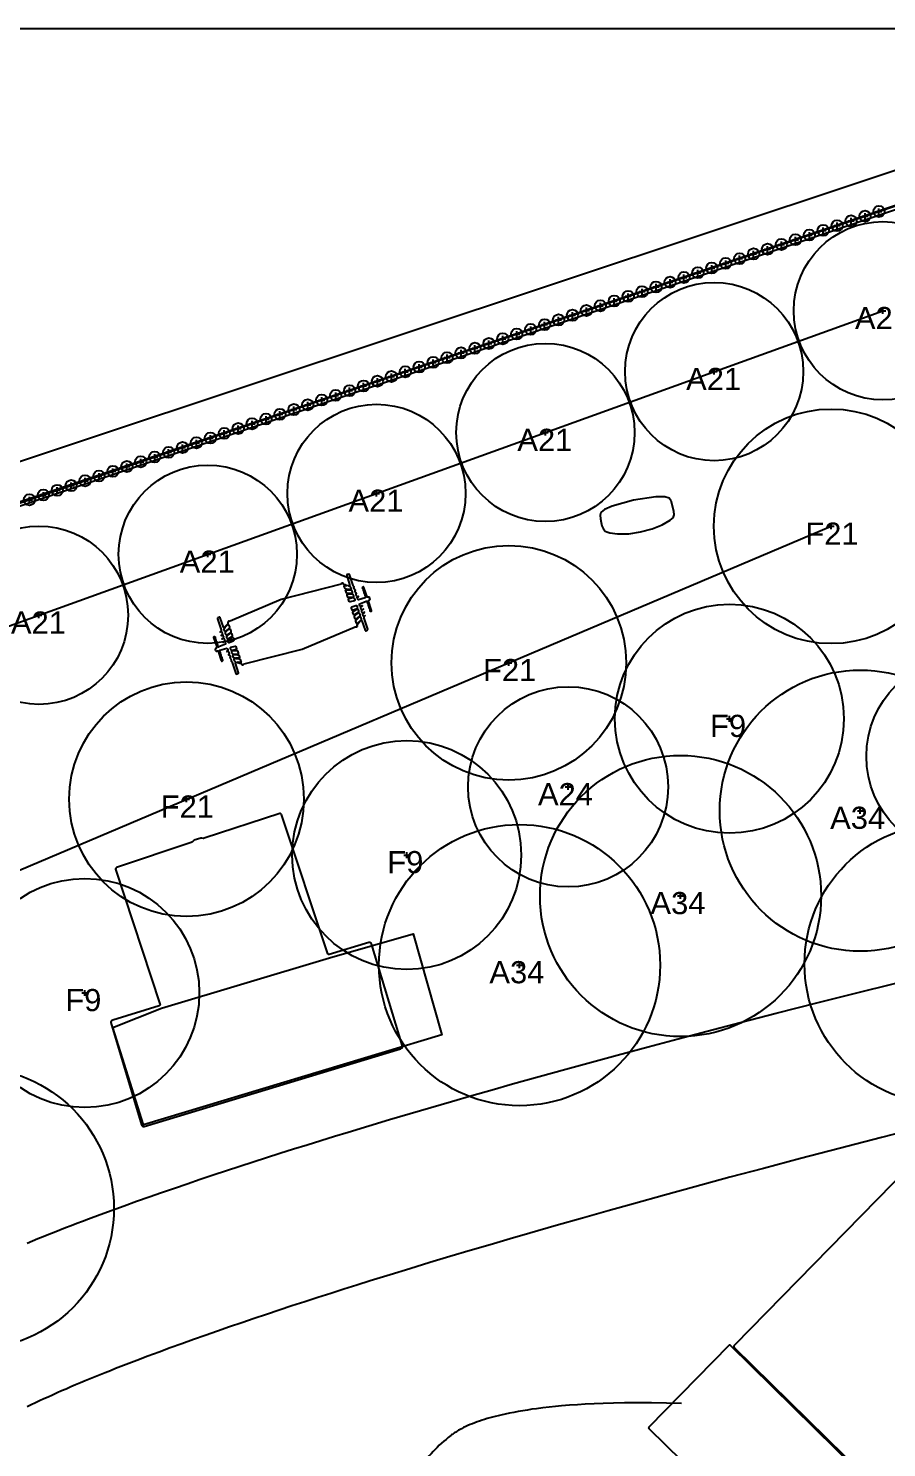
# Model space of a CAD drawing. Header units: millimetres. Extents: x 0 to 135, y -17 to 120.
# Drawn here: x 51.77 to 66.49, y 95.67 to 120 of the extents above; entities that cross this region are included whole.
import ezdxf

# ---------------------------------------------------------------- set-up
doc = ezdxf.new("R2010")
doc.units = ezdxf.units.MM
for name, color, linetype in [('Accessory', 7, 'Continuous'), ('Box', 7, 'Continuous'), ('Deck', 7, 'Continuous'), ('Label', 7, 'Continuous'), ('Lot Boundary', 7, 'Continuous'), ('Path', 7, 'Continuous'), ('Plan View', 7, 'Continuous'), ('Plant', 7, 'Continuous'), ('Plant Row', 7, 'Continuous'), ('Region', 7, 'Continuous'), ('Sprinkler Line', 7, 'Continuous'), ('Stone Path', 7, 'Continuous')]:
    doc.layers.add(name, color=color, linetype=linetype)
picture_1 = doc.add_image_def('image1.jpg', size_in_pixel=(8192, 8192))

# ---------------------------------------------------------------- blocks, each defined once
blk = doc.blocks.new('1')
at = {"flags": 1}
for tag in ['Export Name', 'Export Layer']:
    blk.add_attdef(tag, (0, 0), '', height=0.0254, dxfattribs=at)
at = {"layer": 'Plan View'}
image = blk.add_image(picture_1, insert=(0, 0), size_in_units=(120, 120), dxfattribs=dict(at, fade=50))
image.dxf.flags = 7
blk = doc.blocks.new('25')
at = {"layer": 'Path'}
for points in [[(51.752, 99.178), (51.843, 99.216), (51.935, 99.253), (52.029, 99.291), (52.123, 99.328), (52.217, 99.366), (52.313, 99.403), (52.41, 99.441), (52.507, 99.479), (52.606, 99.516), (52.705, 99.554), (52.805, 99.592), (53.007, 99.667), (53.212, 99.743), (53.42, 99.818), (53.631, 99.894), (53.845, 99.969), (54.06, 100.045), (54.278, 100.12), (54.499, 100.195), (54.721, 100.27), (54.945, 100.345), (55.171, 100.42), (55.399, 100.494), (55.628, 100.569), (55.858, 100.643), (56.089, 100.716), (56.322, 100.79), (56.556, 100.863), (56.79, 100.936), (57.025, 101.008), (57.261, 101.08), (57.614, 101.187), (57.969, 101.293), (58.323, 101.399), (58.677, 101.502), (59.03, 101.605), (59.381, 101.706), (59.73, 101.806), (60.077, 101.904), (60.536, 102.033), (60.988, 102.158), (61.432, 102.28), (61.869, 102.399), (62.401, 102.542), (62.916, 102.68), (63.412, 102.81), (63.98, 102.958), (64.598, 103.118), (65.315, 103.3), (66.115, 103.5), (67.166, 103.757)], [(67.157, 101.18), (66.404, 100.988), (65.675, 100.8), (65.012, 100.626), (64.38, 100.458), (63.805, 100.304), (63.204, 100.141), (62.684, 99.999), (62.151, 99.851), (61.715, 99.73), (61.274, 99.605), (60.826, 99.478), (60.375, 99.348), (60.034, 99.249), (59.691, 99.148), (59.348, 99.047), (59.004, 98.945), (58.661, 98.841), (58.318, 98.737), (57.976, 98.632), (57.635, 98.527), (57.409, 98.456), (57.184, 98.385), (56.959, 98.313), (56.737, 98.242), (56.515, 98.17), (56.295, 98.099), (56.077, 98.027), (55.86, 97.955), (55.646, 97.883), (55.433, 97.811), (55.223, 97.739), (55.015, 97.667), (54.809, 97.595), (54.606, 97.523), (54.406, 97.451), (54.209, 97.379), (54.015, 97.308), (53.823, 97.237), (53.636, 97.165), (53.451, 97.094), (53.36, 97.059), (53.27, 97.024), (53.181, 96.989), (53.093, 96.953), (53.006, 96.918), (52.92, 96.883), (52.835, 96.848), (52.75, 96.814), (52.667, 96.779), (52.585, 96.744), (52.504, 96.71), (52.424, 96.675), (52.345, 96.641), (52.267, 96.607), (52.191, 96.572), (52.115, 96.538), (52.041, 96.504), (51.968, 96.471), (51.896, 96.437), (51.825, 96.403), (51.756, 96.37)]]:
    blk.add_lwpolyline(points, dxfattribs=at)
at = {"flags": 1}
for tag in ['Export Name', 'Export Layer']:
    blk.add_attdef(tag, (0, 0), '', height=0.0254, dxfattribs=at)
blk = doc.blocks.new('27')
at = {"layer": 'Region'}
blk.add_lwpolyline([(64.821, 16.135), (47.387, 45.257), (31.439, 73.695), (29.947, 76.615), (21.269, 96.585), (28.361, 102.197), (42.114, 109.413), (68.819, 118.294), (77.639, 101.149), (82.079, 93.44), (90.775, 78.391), (103.175, 55.304), (100.566, 53.62), (108.309, 38.555)], close=True, dxfattribs=at)
at = {"flags": 1}
for tag in ['Export Name', 'Export Layer']:
    blk.add_attdef(tag, (0, 0), '', height=0.0254, dxfattribs=at)
blk = doc.blocks.new('28')
at = {"layer": 'Region'}
blk.add_lwpolyline([(43.131, 53.427), (31.098, 74.909), (21.972, 95.987), (28.756, 101.559), (42.566, 108.747), (69.055, 117.711), (103.378, 54.961), (100.793, 53.427), (108.465, 38.325), (65.34, 16.116)], close=True, dxfattribs=at)
at = {"flags": 1}
for tag in ['Export Name', 'Export Layer']:
    blk.add_attdef(tag, (0, 0), '', height=0.0254, dxfattribs=at)
blk = doc.blocks.new('64')
at = {"layer": 'Deck'}
blk.add_lwpolyline([(56.941, 104.066), (58.371, 104.477), (58.864, 102.745), (53.75, 101.202), (53.221, 102.871), (54.06, 103.202)], close=True, dxfattribs=at)
at = {"flags": 1}
for tag in ['Export Name', 'Export Layer']:
    blk.add_attdef(tag, (0, 0), '', height=0.0254, dxfattribs=at)
blk = doc.blocks.new('80')
at = {"layer": 'Plant'}
for points in [[(67.442, 103.963), (67.544, 103.963)], [(67.493, 103.912), (67.493, 104.014)]]:
    blk.add_lwpolyline(points, dxfattribs=at)
blk.add_circle((67.493, 103.963), 2.41, dxfattribs=at)
at = {"flags": 1}
for tag in ['Export Name', 'Export Layer']:
    blk.add_attdef(tag, (0, 0), '', height=0.0254, dxfattribs=at)
blk = doc.blocks.new('81')
at = {"layer": 'Plant'}
for points in [[(65.989, 106.589), (66.091, 106.589)], [(66.04, 106.538), (66.04, 106.64)]]:
    blk.add_lwpolyline(points, dxfattribs=at)
blk.add_circle((66.04, 106.589), 2.41, dxfattribs=at)
at = {"flags": 1}
for tag in ['Export Name', 'Export Layer']:
    blk.add_attdef(tag, (0, 0), '', height=0.0254, dxfattribs=at)
blk = doc.blocks.new('139')
at = {"layer": 'Accessory'}
blk.add_lwpolyline([(66.411, 94.903), (66.417, 94.901), (66.424, 94.902), (66.431, 94.904), (70.233, 98.784), (70.241, 98.797), (70.242, 98.804), (70.242, 98.81), (70.237, 98.824), (67.709, 101.303), (67.701, 101.307), (67.695, 101.308), (67.688, 101.307), (67.682, 101.305), (63.881, 97.426), (63.873, 97.413), (63.872, 97.407), (63.871, 97.4), (63.876, 97.387), (66.404, 94.907)], close=True, dxfattribs=at)
at = {"flags": 1}
for tag in ['Export Name', 'Export Layer']:
    blk.add_attdef(tag, (0, 0), '', height=0.0254, dxfattribs=at)
blk = doc.blocks.new('190')
at = {"layer": 'Accessory'}
blk.add_lwpolyline([(53.735, 101.178), (53.745, 101.175), (53.758, 101.174), (58.156, 102.504), (58.175, 102.516), (58.183, 102.526), (58.189, 102.538), (58.19, 102.551), (57.661, 104.304), (57.651, 104.319), (57.644, 104.324), (57.632, 104.328), (57.613, 104.328), (56.933, 104.124), (56.927, 104.124), (56.921, 104.124), (56.913, 104.129), (56.908, 104.135), (56.114, 106.524), (56.11, 106.532), (56.104, 106.537), (56.097, 106.54), (56.085, 106.539), (54.787, 106.117), (54.775, 106.115), (54.75, 106.12), (54.731, 106.118), (54.619, 106.081), (54.606, 106.072), (54.588, 106.053), (54.569, 106.044), (53.287, 105.614), (53.278, 105.607), (53.274, 105.601), (53.271, 105.589), (54.03, 103.28), (54.033, 103.268), (54.031, 103.256), (54.026, 103.247), (54.02, 103.242), (53.221, 102.998), (53.209, 102.992), (53.202, 102.987), (53.196, 102.981), (53.189, 102.969), (53.187, 102.956), (53.715, 101.203), (53.721, 101.191), (53.727, 101.184)], close=True, dxfattribs=at)
at = {"flags": 1}
for tag in ['Export Name', 'Export Layer']:
    blk.add_attdef(tag, (0, 0), '', height=0.0254, dxfattribs=at)
blk = doc.blocks.new('192')
at = {"layer": 'Accessory'}
for points in [[(55.339, 108.933), (55.343, 108.932), (55.367, 108.939), (55.373, 108.942), (55.376, 108.945), (55.378, 108.948), (55.378, 108.954), (55.326, 109.116), (55.326, 109.122), (55.327, 109.128), (55.33, 109.133), (55.332, 109.134), (55.33, 109.137), (55.321, 109.144), (55.318, 109.147), (55.314, 109.153), (55.306, 109.177), (55.304, 109.183), (55.305, 109.189), (55.306, 109.193), (55.309, 109.198), (55.311, 109.198), (55.312, 109.202), (55.309, 109.203), (55.3, 109.208), (55.297, 109.211), (55.293, 109.217), (55.283, 109.244), (55.283, 109.25), (55.284, 109.256), (55.285, 109.26), (55.288, 109.262), (55.291, 109.264), (55.361, 109.263), (55.37, 109.264), (55.376, 109.262), (55.38, 109.26), (55.382, 109.256), (55.395, 109.22), (55.397, 109.214), (55.396, 109.208), (55.394, 109.204), (55.391, 109.202), (55.385, 109.202), (55.333, 109.203), (55.326, 109.202), (55.327, 109.198), (55.382, 109.191), (55.394, 109.19), (55.401, 109.188), (55.404, 109.186), (55.408, 109.18), (55.42, 109.147), (55.421, 109.137), (55.421, 109.134), (55.419, 109.13), (55.416, 109.128), (55.413, 109.128), (55.37, 109.133), (55.361, 109.132), (55.357, 109.131), (55.361, 109.13), (55.363, 109.128), (55.401, 109.119), (55.416, 109.117), (55.422, 109.115), (55.428, 109.112), (55.432, 109.107), (55.441, 109.092), (55.443, 109.09), (55.446, 109.088), (55.452, 109.089), (55.46, 109.092), (55.471, 109.102), (55.474, 109.104), (56.472, 109.36), (57.379, 109.742), (57.385, 109.743), (57.397, 109.741), (57.404, 109.742), (57.41, 109.745), (57.413, 109.748), (57.416, 109.754), (57.414, 109.772), (57.415, 109.778), (57.419, 109.785), (57.455, 109.824), (57.473, 109.847), (57.476, 109.85), (57.479, 109.851), (57.483, 109.852), (57.486, 109.851), (57.489, 109.849), (57.493, 109.843), (57.547, 109.684), (57.55, 109.678), (57.553, 109.676), (57.556, 109.674), (57.559, 109.674), (57.583, 109.681), (57.589, 109.684), (57.592, 109.688), (57.594, 109.693), (57.594, 109.699), (57.532, 109.888), (57.531, 109.894), (57.532, 109.904), (57.535, 109.913), (57.537, 109.916), (57.534, 109.917), (57.531, 109.917), (57.528, 109.917), (57.525, 109.918), (57.521, 109.922), (57.512, 109.946), (57.511, 109.952), (57.512, 109.959), (57.514, 109.965), (57.517, 109.971), (57.522, 109.976), (57.531, 109.983), (57.538, 109.989), (57.54, 109.992), (57.537, 109.993), (57.528, 109.986), (57.516, 109.975), (57.513, 109.974), (57.51, 109.974), (57.507, 109.975), (57.504, 109.977), (57.5, 109.983), (57.493, 110.004), (57.492, 110.01), (57.493, 110.017), (57.495, 110.023), (57.498, 110.027), (57.513, 110.038), (57.519, 110.044), (57.519, 110.045), (57.516, 110.045), (57.5, 110.035), (57.498, 110.033), (57.495, 110.032), (57.492, 110.031), (57.489, 110.032), (57.485, 110.035), (57.482, 110.038), (57.473, 110.065), (57.474, 110.075), (57.476, 110.081), (57.479, 110.084), (57.495, 110.093), (57.499, 110.096), (57.501, 110.098), (57.502, 110.099), (57.501, 110.1), (57.495, 110.098), (57.489, 110.096), (57.476, 110.089), (57.473, 110.089), (57.467, 110.091), (57.464, 110.094), (57.46, 110.102), (57.454, 110.12), (57.454, 110.126), (57.455, 110.133), (57.458, 110.136), (57.568, 110.182), (57.571, 110.183), (57.574, 110.183), (57.577, 110.181), (57.58, 110.178), (57.583, 110.172), (57.586, 110.163), (57.586, 110.148), (57.587, 110.145), (57.592, 110.139), (57.596, 110.133), (57.6, 110.123), (57.601, 110.114), (57.601, 110.105), (57.601, 110.102), (57.603, 110.099), (57.608, 110.095), (57.612, 110.087), (57.615, 110.078), (57.616, 110.059), (57.618, 110.056), (57.623, 110.05), (57.628, 110.038), (57.63, 110.026), (57.63, 110.017), (57.632, 110.014), (57.641, 110.008), (57.644, 110.007), (57.65, 110.008), (57.653, 110.009), (57.657, 110.011), (57.658, 110.014), (57.659, 110.017), (57.659, 110.023), (57.608, 110.182), (57.607, 110.188), (57.608, 110.194), (57.611, 110.198), (57.617, 110.201), (57.627, 110.206), (57.63, 110.209), (57.633, 110.215), (57.632, 110.224), (57.625, 110.242), (57.622, 110.249), (57.62, 110.251), (57.617, 110.252), (57.614, 110.252), (57.595, 110.248), (57.592, 110.248), (57.589, 110.249), (57.586, 110.252), (57.582, 110.258), (57.528, 110.416), (57.525, 110.421), (57.522, 110.424), (57.519, 110.425), (57.516, 110.426), (57.513, 110.425), (57.509, 110.423), (57.506, 110.42), (57.502, 110.413), (57.501, 110.407), (57.501, 110.404), (57.51, 110.391), (57.513, 110.38), (57.513, 110.365), (57.514, 110.362), (57.522, 110.352), (57.526, 110.343), (57.528, 110.331), (57.528, 110.322), (57.529, 110.319), (57.538, 110.307), (57.541, 110.297), (57.543, 110.288), (57.542, 110.279), (57.543, 110.276), (57.55, 110.267), (57.555, 110.258), (57.557, 110.249), (57.557, 110.242), (57.555, 110.239), (57.552, 110.236), (57.437, 110.206), (57.434, 110.205), (57.43, 110.206), (57.428, 110.207), (57.424, 110.212), (57.416, 110.233), (57.415, 110.239), (57.415, 110.246), (57.418, 110.253), (57.42, 110.255), (57.421, 110.257), (57.436, 110.258), (57.438, 110.261), (57.432, 110.261), (57.428, 110.258), (57.421, 110.258), (57.418, 110.258), (57.412, 110.261), (57.409, 110.264), (57.406, 110.267), (57.397, 110.291), (57.396, 110.297), (57.396, 110.304), (57.398, 110.307), (57.4, 110.311), (57.402, 110.313), (57.4, 110.316), (57.397, 110.317), (57.391, 110.32), (57.387, 110.325), (57.378, 110.346), (57.377, 110.355), (57.377, 110.362), (57.379, 110.366), (57.38, 110.368), (57.382, 110.371), (57.379, 110.374), (57.37, 110.381), (57.366, 110.386), (57.359, 110.404), (57.357, 110.414), (57.358, 110.42), (57.36, 110.425), (57.361, 110.426), (57.361, 110.429), (57.35, 110.438), (57.345, 110.447), (57.281, 110.636), (57.277, 110.642), (57.275, 110.644), (57.272, 110.646), (57.269, 110.646), (57.244, 110.639), (57.238, 110.636), (57.235, 110.633), (57.233, 110.627), (57.233, 110.621), (57.284, 110.465), (57.285, 110.459), (57.284, 110.452), (57.281, 110.448), (57.278, 110.446), (57.266, 110.445), (57.263, 110.444), (57.272, 110.442), (57.281, 110.439), (57.29, 110.434), (57.293, 110.431), (57.297, 110.426), (57.306, 110.401), (57.307, 110.395), (57.307, 110.389), (57.305, 110.386), (57.302, 110.383), (57.299, 110.381), (57.269, 110.381), (57.229, 110.388), (57.217, 110.389), (57.211, 110.39), (57.208, 110.393), (57.205, 110.396), (57.191, 110.432), (57.19, 110.438), (57.191, 110.444), (57.193, 110.447), (57.196, 110.45), (57.199, 110.45), (57.22, 110.448), (57.232, 110.448), (57.235, 110.447), (57.238, 110.448), (57.24, 110.45), (57.232, 110.452), (57.21, 110.459), (57.193, 110.462), (57.186, 110.464), (57.18, 110.47), (57.17, 110.487), (57.168, 110.489), (57.164, 110.49), (57.159, 110.489), (57.152, 110.487), (57.147, 110.482), (57.141, 110.476), (57.138, 110.474), (56.109, 110.207), (55.233, 109.836), (55.227, 109.835), (55.214, 109.837), (55.208, 109.836), (55.201, 109.833), (55.198, 109.83), (55.196, 109.824), (55.197, 109.806), (55.196, 109.8), (55.193, 109.794), (55.144, 109.739), (55.132, 109.729), (55.129, 109.728), (55.126, 109.728), (55.123, 109.73), (55.119, 109.736), (55.065, 109.894), (55.061, 109.901), (55.059, 109.903), (55.056, 109.904), (55.053, 109.904), (55.025, 109.896), (55.022, 109.894), (55.019, 109.89), (55.017, 109.885), (55.017, 109.879), (55.08, 109.69), (55.081, 109.681), (55.079, 109.672), (55.076, 109.666), (55.065, 109.653), (55.063, 109.65), (55.065, 109.648), (55.071, 109.653), (55.077, 109.66), (55.08, 109.662), (55.083, 109.662), (55.086, 109.66), (55.09, 109.656), (55.099, 109.632), (55.1, 109.623), (55.098, 109.614), (55.095, 109.609), (55.083, 109.598), (55.08, 109.595), (55.079, 109.592), (55.08, 109.59), (55.084, 109.592), (55.095, 109.603), (55.098, 109.604), (55.101, 109.604), (55.104, 109.603), (55.108, 109.601), (55.111, 109.595), (55.118, 109.574), (55.119, 109.568), (55.119, 109.562), (55.117, 109.556), (55.114, 109.551), (55.101, 109.543), (55.095, 109.537), (55.093, 109.534), (55.095, 109.534), (55.104, 109.538), (55.114, 109.545), (55.117, 109.546), (55.12, 109.546), (55.123, 109.546), (55.127, 109.543), (55.129, 109.54), (55.137, 109.519), (55.139, 109.51), (55.138, 109.504), (55.135, 109.497), (55.132, 109.493), (55.117, 109.485), (55.113, 109.482), (55.11, 109.479), (55.111, 109.479), (55.117, 109.48), (55.123, 109.482), (55.135, 109.489), (55.138, 109.49), (55.144, 109.487), (55.147, 109.484), (55.156, 109.461), (55.158, 109.455), (55.157, 109.449), (55.156, 109.446), (55.153, 109.442), (55.043, 109.396), (55.04, 109.395), (55.037, 109.395), (55.034, 109.397), (55.031, 109.4), (55.027, 109.409), (55.025, 109.418), (55.025, 109.431), (55.024, 109.434), (55.019, 109.44), (55.015, 109.446), (55.011, 109.458), (55.011, 109.473), (55.01, 109.477), (55.002, 109.485), (54.997, 109.498), (54.996, 109.507), (54.996, 109.516), (54.995, 109.52), (54.993, 109.522), (54.988, 109.528), (54.984, 109.537), (54.981, 109.55), (54.981, 109.562), (54.979, 109.565), (54.97, 109.57), (54.967, 109.571), (54.964, 109.571), (54.961, 109.57), (54.958, 109.569), (54.955, 109.567), (54.954, 109.565), (54.952, 109.562), (54.952, 109.556), (55.004, 109.397), (55.005, 109.391), (55.005, 109.388), (55.004, 109.385), (55.001, 109.381), (54.998, 109.378), (54.984, 109.372), (54.981, 109.369), (54.979, 109.363), (54.98, 109.354), (54.986, 109.336), (54.99, 109.33), (54.992, 109.328), (54.995, 109.326), (54.998, 109.326), (55.016, 109.33), (55.022, 109.329), (55.026, 109.327), (55.029, 109.321), (55.083, 109.162), (55.087, 109.156), (55.089, 109.154), (55.092, 109.153), (55.098, 109.153), (55.104, 109.157), (55.108, 109.162), (55.111, 109.168), (55.111, 109.172), (55.11, 109.174), (55.104, 109.183), (55.098, 109.198), (55.098, 109.214), (55.096, 109.217), (55.089, 109.226), (55.085, 109.235), (55.083, 109.244), (55.083, 109.256), (55.082, 109.26), (55.073, 109.272), (55.069, 109.284), (55.068, 109.293), (55.069, 109.299), (55.068, 109.303), (55.061, 109.311), (55.056, 109.324), (55.054, 109.33), (55.055, 109.336), (55.056, 109.339), (55.06, 109.342), (55.175, 109.373), (55.181, 109.372), (55.184, 109.371), (55.187, 109.366), (55.195, 109.345), (55.196, 109.339), (55.196, 109.333), (55.193, 109.325), (55.191, 109.324), (55.19, 109.321), (55.196, 109.319), (55.202, 109.314), (55.205, 109.311), (55.213, 109.293), (55.215, 109.284), (55.215, 109.278), (55.214, 109.272), (55.211, 109.268), (55.208, 109.266), (55.208, 109.266), (55.209, 109.263), (55.214, 109.261), (55.221, 109.256), (55.224, 109.253), (55.233, 109.232), (55.235, 109.223), (55.234, 109.217), (55.233, 109.212), (55.232, 109.211), (55.231, 109.208), (55.233, 109.205), (55.242, 109.198), (55.246, 109.192), (55.253, 109.171), (55.254, 109.165), (55.254, 109.159), (55.251, 109.153), (55.251, 109.15), (55.261, 109.14), (55.267, 109.131), (55.331, 108.942), (55.334, 108.936), (55.336, 108.934)], [(57.238, 110.315), (57.235, 110.316), (57.232, 110.319), (57.229, 110.322), (57.216, 110.358), (57.215, 110.365), (57.215, 110.368), (57.216, 110.371), (57.218, 110.374), (57.22, 110.376), (57.223, 110.376), (57.241, 110.376), (57.284, 110.376), (57.302, 110.373), (57.309, 110.371), (57.315, 110.367), (57.319, 110.362), (57.328, 110.334), (57.329, 110.328), (57.328, 110.322), (57.324, 110.317), (57.318, 110.314), (57.257, 110.315), (57.244, 110.314)], [(57.26, 110.242), (57.255, 110.246), (57.253, 110.249), (57.241, 110.285), (57.24, 110.291), (57.24, 110.294), (57.241, 110.298), (57.244, 110.302), (57.247, 110.303), (57.272, 110.304), (57.312, 110.309), (57.324, 110.308), (57.333, 110.305), (57.336, 110.302), (57.34, 110.297), (57.35, 110.27), (57.351, 110.264), (57.35, 110.261), (57.348, 110.255), (57.345, 110.252), (57.342, 110.25), (57.321, 110.246), (57.281, 110.243), (57.269, 110.241), (57.263, 110.241)], [(57.284, 110.168), (57.281, 110.17), (57.278, 110.175), (57.265, 110.212), (57.265, 110.218), (57.266, 110.222), (57.269, 110.227), (57.272, 110.228), (57.3, 110.233), (57.321, 110.239), (57.345, 110.242), (57.351, 110.241), (57.357, 110.238), (57.361, 110.233), (57.371, 110.206), (57.372, 110.2), (57.371, 110.194), (57.37, 110.19), (57.367, 110.187), (57.29, 110.167), (57.287, 110.167)], [(57.336, 110.019), (57.333, 110.02), (57.33, 110.023), (57.315, 110.062), (57.315, 110.068), (57.315, 110.072), (57.316, 110.075), (57.318, 110.078), (57.324, 110.082), (57.388, 110.109), (57.394, 110.11), (57.397, 110.11), (57.4, 110.109), (57.404, 110.105), (57.414, 110.078), (57.416, 110.072), (57.415, 110.065), (57.412, 110.058), (57.406, 110.052), (57.339, 110.019)], [(57.357, 109.946), (57.354, 109.949), (57.341, 109.986), (57.34, 109.992), (57.34, 109.998), (57.342, 110.003), (57.345, 110.006), (57.406, 110.043), (57.412, 110.045), (57.415, 110.046), (57.418, 110.046), (57.422, 110.044), (57.425, 110.041), (57.436, 110.014), (57.437, 110.004), (57.437, 109.998), (57.434, 109.991), (57.431, 109.988), (57.367, 109.946), (57.363, 109.945), (57.36, 109.944)], [(57.385, 109.87), (57.382, 109.871), (57.378, 109.876), (57.365, 109.913), (57.365, 109.919), (57.365, 109.925), (57.367, 109.928), (57.37, 109.932), (57.431, 109.979), (57.437, 109.981), (57.44, 109.981), (57.443, 109.98), (57.447, 109.977), (57.458, 109.946), (57.459, 109.937), (57.457, 109.931), (57.454, 109.925), (57.449, 109.919), (57.396, 109.876), (57.391, 109.872), (57.388, 109.87)], [(55.144, 109.665), (55.141, 109.669), (55.132, 109.696), (55.131, 109.705), (55.132, 109.711), (55.135, 109.718), (55.15, 109.737), (55.196, 109.78), (55.199, 109.782), (55.202, 109.782), (55.205, 109.781), (55.209, 109.775), (55.221, 109.742), (55.222, 109.733), (55.221, 109.727), (55.22, 109.724), (55.217, 109.72), (55.159, 109.667), (55.153, 109.663), (55.15, 109.663), (55.147, 109.663)], [(57.409, 109.796), (57.406, 109.797), (57.402, 109.803), (57.39, 109.84), (57.389, 109.846), (57.391, 109.853), (57.394, 109.858), (57.44, 109.901), (57.452, 109.913), (57.458, 109.916), (57.461, 109.917), (57.464, 109.916), (57.468, 109.913), (57.471, 109.907), (57.48, 109.879), (57.481, 109.873), (57.479, 109.864), (57.476, 109.858), (57.415, 109.797), (57.412, 109.796)], [(57.537, 109.918), (57.538, 109.919), (57.537, 109.919)], [(57.541, 109.921), (57.541, 109.922), (57.541, 109.922)], [(57.544, 109.924), (57.544, 109.925), (57.544, 109.925), (57.543, 109.925)], [(57.547, 109.928), (57.547, 109.928), (57.547, 109.928), (57.546, 109.928)], [(55.062, 109.647), (55.063, 109.647), (55.062, 109.648)], [(55.169, 109.598), (55.165, 109.601), (55.154, 109.629), (55.153, 109.638), (55.153, 109.644), (55.156, 109.651), (55.166, 109.661), (55.22, 109.706), (55.224, 109.708), (55.227, 109.708), (55.23, 109.707), (55.233, 109.702), (55.246, 109.666), (55.247, 109.659), (55.246, 109.653), (55.245, 109.65), (55.242, 109.646), (55.181, 109.601), (55.175, 109.598), (55.172, 109.597)], [(55.19, 109.533), (55.186, 109.537), (55.176, 109.565), (55.174, 109.571), (55.175, 109.578), (55.176, 109.583), (55.178, 109.586), (55.187, 109.594), (55.246, 109.632), (55.248, 109.633), (55.251, 109.633), (55.255, 109.632), (55.258, 109.629), (55.271, 109.592), (55.272, 109.583), (55.27, 109.577), (55.268, 109.574), (55.263, 109.57), (55.211, 109.539), (55.199, 109.533), (55.196, 109.532), (55.193, 109.532)], [(55.211, 109.469), (55.207, 109.473), (55.197, 109.501), (55.196, 109.51), (55.197, 109.516), (55.199, 109.52), (55.202, 109.523), (55.236, 109.541), (55.26, 109.553), (55.269, 109.558), (55.272, 109.559), (55.275, 109.559), (55.278, 109.558), (55.282, 109.556), (55.285, 109.55), (55.296, 109.516), (55.297, 109.507), (55.296, 109.504), (55.294, 109.5), (55.288, 109.496), (55.22, 109.468), (55.217, 109.468), (55.214, 109.468)], [(55.173, 109.318), (55.179, 109.318), (55.178, 109.319)], [(55.181, 109.319), (55.182, 109.321), (55.179, 109.321)], [(55.266, 109.335), (55.26, 109.337), (55.254, 109.34), (55.25, 109.345), (55.24, 109.372), (55.239, 109.379), (55.239, 109.382), (55.24, 109.385), (55.242, 109.388), (55.245, 109.391), (55.321, 109.411), (55.324, 109.411), (55.327, 109.41), (55.33, 109.408), (55.334, 109.403), (55.346, 109.366), (55.347, 109.36), (55.345, 109.354), (55.342, 109.351), (55.34, 109.35), (55.269, 109.335)], [(55.285, 109.27), (55.278, 109.273), (55.275, 109.276), (55.271, 109.281), (55.262, 109.308), (55.261, 109.314), (55.262, 109.321), (55.263, 109.324), (55.266, 109.328), (55.269, 109.329), (55.336, 109.336), (55.343, 109.337), (55.349, 109.337), (55.352, 109.336), (55.356, 109.333), (55.36, 109.327), (55.371, 109.293), (55.372, 109.287), (55.372, 109.284), (55.37, 109.28), (55.367, 109.277), (55.364, 109.275), (55.291, 109.269)]]:
    blk.add_lwpolyline(points, close=True, dxfattribs=at)
at = {"flags": 1}
for tag in ['Export Name', 'Export Layer']:
    blk.add_attdef(tag, (0, 0), '', height=0.0254, dxfattribs=at)
blk = doc.blocks.new('224')
at = {"layer": 'Accessory'}
blk.add_lwpolyline([(61.875, 111.335), (62.071, 111.337), (62.273, 111.368), (62.469, 111.419), (62.644, 111.492), (62.779, 111.569), (62.834, 111.616), (62.836, 111.619), (62.838, 111.624), (62.848, 111.663), (62.841, 111.723), (62.795, 111.899), (62.792, 111.905), (62.763, 111.945), (62.761, 111.947), (62.687, 111.972), (62.536, 111.972), (62.152, 111.915), (61.785, 111.811), (61.651, 111.753), (61.596, 111.705), (61.593, 111.701), (61.582, 111.655), (61.584, 111.594), (61.595, 111.528), (61.61, 111.47), (61.637, 111.416), (61.671, 111.378), (61.675, 111.375), (61.744, 111.35)], close=True, dxfattribs=at)
at = {"flags": 1}
for tag in ['Export Name', 'Export Layer']:
    blk.add_attdef(tag, (0, 0), '', height=0.0254, dxfattribs=at)
blk = doc.blocks.new('300')
at = {"layer": 'Plant'}
for points in [[(50.781, 99.772), (50.883, 99.772)], [(50.832, 99.721), (50.832, 99.823)]]:
    blk.add_lwpolyline(points, dxfattribs=at)
blk.add_circle((50.832, 99.772), 2.41, dxfattribs=at)
at = {"flags": 1}
for tag in ['Export Name', 'Export Layer']:
    blk.add_attdef(tag, (0, 0), '', height=0.0254, dxfattribs=at)
blk = doc.blocks.new('301')
at = {"layer": 'Plant'}
for points in [[(60.146, 103.942), (60.248, 103.942)], [(60.197, 103.892), (60.197, 103.993)]]:
    blk.add_lwpolyline(points, dxfattribs=at)
blk.add_circle((60.197, 103.942), 2.41, dxfattribs=at)
at = {"flags": 1}
for tag in ['Export Name', 'Export Layer']:
    blk.add_attdef(tag, (0, 0), '', height=0.0254, dxfattribs=at)
blk = doc.blocks.new('302')
at = {"layer": 'Plant'}
for points in [[(62.908, 105.127), (63.009, 105.127)], [(62.958, 105.076), (62.958, 105.178)]]:
    blk.add_lwpolyline(points, dxfattribs=at)
blk.add_circle((62.958, 105.127), 2.41, dxfattribs=at)
at = {"flags": 1}
for tag in ['Export Name', 'Export Layer']:
    blk.add_attdef(tag, (0, 0), '', height=0.0254, dxfattribs=at)
blk = doc.blocks.new('312')
at = {"layer": 'Plant'}
for points in [[(52.691, 103.464), (52.793, 103.464)], [(52.742, 103.414), (52.742, 103.515)]]:
    blk.add_lwpolyline(points, dxfattribs=at)
blk.add_circle((52.742, 103.464), 1.963, dxfattribs=at)
at = {"flags": 1}
for tag in ['Export Name', 'Export Layer']:
    blk.add_attdef(tag, (0, 0), '', height=0.0254, dxfattribs=at)
blk = doc.blocks.new('314')
at = {"layer": 'Plant'}
for points in [[(58.263, 105.778), (58.263, 105.88)], [(58.212, 105.829), (58.314, 105.829)]]:
    blk.add_lwpolyline(points, dxfattribs=at)
blk.add_circle((58.263, 105.829), 1.963, dxfattribs=at)
at = {"flags": 1}
for tag in ['Export Name', 'Export Layer']:
    blk.add_attdef(tag, (0, 0), '', height=0.0254, dxfattribs=at)
blk = doc.blocks.new('315')
at = {"layer": 'Plant'}
for points in [[(60.979, 106.998), (61.08, 106.998)], [(61.03, 106.947), (61.03, 107.048)]]:
    blk.add_lwpolyline(points, dxfattribs=at)
blk.add_circle((61.03, 106.998), 1.715, dxfattribs=at)
at = {"flags": 1}
for tag in ['Export Name', 'Export Layer']:
    blk.add_attdef(tag, (0, 0), '', height=0.0254, dxfattribs=at)
blk = doc.blocks.new('316')
at = {"layer": 'Plant'}
for points in [[(63.745, 108.166), (63.847, 108.166)], [(63.796, 108.115), (63.796, 108.217)]]:
    blk.add_lwpolyline(points, dxfattribs=at)
blk.add_circle((63.796, 108.166), 1.963, dxfattribs=at)
at = {"flags": 1}
for tag in ['Export Name', 'Export Layer']:
    blk.add_attdef(tag, (0, 0), '', height=0.0254, dxfattribs=at)
blk = doc.blocks.new('320')
at = {"layer": 'Sprinkler Line'}
blk.add_lwpolyline([(75.707, 98.192), (55.521, 88.976)], dxfattribs=at)
at = {"flags": 1}
for tag in ['Export Name', 'Export Layer']:
    blk.add_attdef(tag, (0, 0), '', height=0.0254, dxfattribs=at)
blk = doc.blocks.new('338')
at = {"layer": 'Plant Row'}
blk.add_circle((67.86, 107.521), 1.715, dxfattribs=at)
at = {"flags": 1}
for tag in ['Export Name', 'Export Layer']:
    blk.add_attdef(tag, (0, 0), '', height=0.0254, dxfattribs=at)
blk = doc.blocks.new('355')
at = {"layer": 'Box'}
blk.add_lwpolyline([(64.953, 93.511), (64.957, 93.51), (64.963, 93.511), (64.969, 93.515), (66.34, 94.914), (66.344, 94.922), (66.346, 94.926), (66.346, 94.93), (66.343, 94.938), (63.806, 97.425), (63.802, 97.427), (63.798, 97.428), (63.793, 97.427), (63.786, 97.423), (62.415, 96.023), (62.411, 96.016), (62.41, 96.012), (62.41, 96.008), (62.412, 96), (64.949, 93.513)], close=True, dxfattribs=at)
at = {"flags": 1}
for tag in ['Export Name', 'Export Layer']:
    blk.add_attdef(tag, (0, 0), '', height=0.0254, dxfattribs=at)
blk = doc.blocks.new('385')
at = {"layer": 'Lot Boundary'}
blk.add_lwpolyline([(43.065, 53.479), (31.032, 74.961), (21.906, 96.039), (28.69, 101.612), (42.5, 108.799), (68.989, 117.764), (103.311, 55.014), (100.727, 53.479), (108.399, 38.377), (65.274, 16.169)], close=True, dxfattribs=at)
at = {"flags": 1}
for tag in ['Export Name', 'Export Layer']:
    blk.add_attdef(tag, (0, 0), '', height=0.0254, dxfattribs=at)
blk = doc.blocks.new('394')
at = {"layer": 'Stone Path'}
blk.add_lwpolyline([(62.973, 96.425), (62.718, 96.434), (62.459, 96.439), (62.22, 96.44), (61.998, 96.438), (61.807, 96.434), (61.633, 96.428), (61.478, 96.422), (61.321, 96.414), (61.188, 96.406), (61.054, 96.396), (60.919, 96.385), (60.811, 96.375), (60.703, 96.364), (60.596, 96.351), (60.489, 96.338), (60.41, 96.327), (60.331, 96.315), (60.252, 96.302), (60.175, 96.289), (60.098, 96.275), (60.023, 96.261), (59.949, 96.245), (59.876, 96.229), (59.828, 96.217), (59.78, 96.205), (59.734, 96.193), (59.688, 96.18), (59.643, 96.167), (59.598, 96.154), (59.554, 96.14), (59.512, 96.126), (59.47, 96.111), (59.429, 96.096), (59.388, 96.08), (59.349, 96.064), (59.311, 96.048), (59.274, 96.031), (59.237, 96.013), (59.202, 95.995), (59.168, 95.977), (59.152, 95.967), (59.135, 95.958), (59.119, 95.948), (59.104, 95.938), (59.088, 95.929), (59.073, 95.919), (59.058, 95.908), (59.044, 95.898), (59.03, 95.888), (59.016, 95.877), (58.975, 95.845), (58.936, 95.812), (58.897, 95.779), (58.858, 95.745), (58.821, 95.71), (58.784, 95.675), (58.748, 95.639), (58.713, 95.603), (58.679, 95.566), (58.645, 95.528), (58.612, 95.49), (58.58, 95.452), (58.549, 95.412), (58.518, 95.373), (58.488, 95.332), (58.459, 95.292), (58.431, 95.251), (58.403, 95.209), (58.376, 95.167), (58.349, 95.124), (58.323, 95.081), (58.298, 95.037), (58.274, 94.993), (58.25, 94.949), (58.219, 94.889), (58.19, 94.829), (58.162, 94.767), (58.134, 94.705), (58.108, 94.643), (58.083, 94.58), (58.059, 94.516), (58.036, 94.452), (58.014, 94.387), (57.993, 94.321), (57.973, 94.256), (57.954, 94.189), (57.936, 94.122), (57.919, 94.055), (57.903, 93.988), (57.884, 93.902), (57.867, 93.817), (57.851, 93.731), (57.836, 93.644), (57.823, 93.557), (57.808, 93.452), (57.796, 93.347), (57.785, 93.242), (57.776, 93.136), (57.769, 93.03), (57.763, 92.924), (57.759, 92.817), (57.758, 92.765), (57.757, 92.712), (57.758, 92.66), (57.759, 92.608), (57.761, 92.557), (57.764, 92.506), (57.767, 92.456), (57.772, 92.405), (57.777, 92.356), (57.785, 92.29), (57.795, 92.224), (57.805, 92.16), (57.817, 92.095), (57.83, 92.032), (57.844, 91.969), (57.859, 91.906), (57.875, 91.844), (57.892, 91.782), (57.914, 91.706), (57.938, 91.63), (57.964, 91.555), (57.99, 91.481), (58.024, 91.393), (58.058, 91.305), (58.101, 91.203), (58.151, 91.089), (58.216, 90.946), (58.312, 90.749), (58.632, 90.111), (58.712, 89.945), (58.758, 89.847), (58.783, 89.792), (58.81, 89.738), (58.836, 89.686), (58.87, 89.622), (58.905, 89.56), (58.941, 89.5), (58.984, 89.43), (59.028, 89.362), (59.08, 89.285), (59.139, 89.201), (59.23, 89.078), (59.529, 88.691), (59.601, 88.595), (59.656, 88.516), (59.703, 88.446), (59.742, 88.385), (59.774, 88.333), (59.805, 88.281), (59.835, 88.226), (59.863, 88.171), (59.885, 88.126), (59.907, 88.08), (59.927, 88.032), (59.947, 87.984), (59.966, 87.935), (59.984, 87.884), (60.001, 87.832), (60.018, 87.779), (60.033, 87.725), (60.044, 87.683), (60.054, 87.64), (60.06, 87.612), (60.066, 87.582), (60.071, 87.553), (60.076, 87.522), (60.08, 87.492), (60.083, 87.461), (60.087, 87.43), (60.09, 87.382), (60.093, 87.334), (60.094, 87.285), (60.095, 87.235), (60.094, 87.184), (60.093, 87.132), (60.091, 87.08), (60.087, 87.027), (60.082, 86.955), (60.075, 86.883), (60.067, 86.808), (60.055, 86.714), (60.039, 86.599), (60.018, 86.462), (59.983, 86.261), (59.85, 85.542), (59.816, 85.345), (59.791, 85.19), (59.771, 85.057), (59.756, 84.945), (59.742, 84.833), (59.732, 84.743), (59.723, 84.654), (59.716, 84.564), (59.711, 84.496), (59.707, 84.429), (59.704, 84.361), (59.701, 84.294), (59.7, 84.227), (59.699, 84.159), (59.699, 84.092), (59.701, 84.025), (59.703, 83.958), (59.707, 83.891), (59.711, 83.825), (59.715, 83.78), (59.719, 83.736), (59.724, 83.692), (59.729, 83.648), (59.735, 83.604), (59.742, 83.56), (59.749, 83.516), (59.756, 83.473), (59.764, 83.43), (59.773, 83.386), (59.782, 83.344), (59.792, 83.301), (59.807, 83.237), (59.823, 83.173), (59.841, 83.11), (59.859, 83.047), (59.878, 82.985), (59.898, 82.923), (59.919, 82.862), (59.941, 82.8), (59.963, 82.74), (59.994, 82.659), (60.026, 82.579), (60.059, 82.5), (60.093, 82.422), (60.136, 82.325), (60.19, 82.209), (60.254, 82.077), (60.338, 81.91), (60.659, 81.293), (60.726, 81.159), (60.774, 81.06), (60.812, 80.979), (60.848, 80.899), (60.876, 80.836), (60.902, 80.774), (60.926, 80.712), (60.943, 80.666), (60.959, 80.62), (60.974, 80.575), (60.988, 80.53), (61.001, 80.486), (61.012, 80.442), (61.022, 80.398), (61.029, 80.369), (61.034, 80.34), (61.039, 80.312), (61.044, 80.283), (61.048, 80.255), (61.051, 80.227), (61.053, 80.199), (61.055, 80.171), (61.057, 80.144), (61.057, 80.117), (61.057, 80.089), (61.057, 80.076), (61.053, 79.995), (61.049, 79.916), (61.042, 79.838), (61.034, 79.761), (61.024, 79.685), (61.012, 79.611), (60.999, 79.537), (60.984, 79.465), (60.971, 79.405), (60.956, 79.346), (60.94, 79.288), (60.923, 79.23), (60.901, 79.161), (60.878, 79.094), (60.853, 79.027), (60.83, 78.971), (60.802, 78.906), (60.772, 78.841), (60.741, 78.777), (60.708, 78.713), (60.673, 78.65), (60.636, 78.587), (60.598, 78.525), (60.558, 78.463), (60.517, 78.401), (60.474, 78.34), (60.422, 78.27), (60.367, 78.199), (60.31, 78.129), (60.251, 78.059), (60.19, 77.989), (60.117, 77.909), (60.07, 77.859), (60.031, 77.82), (59.991, 77.781), (59.95, 77.742), (59.908, 77.703), (59.864, 77.666), (59.809, 77.619), (59.751, 77.573), (59.693, 77.528), (59.633, 77.483), (59.572, 77.44), (59.51, 77.397), (59.434, 77.347), (59.357, 77.299), (59.279, 77.252), (59.201, 77.206), (59.122, 77.162), (59.029, 77.113), (58.936, 77.066), (58.843, 77.021), (58.751, 76.979), (58.66, 76.939), (58.569, 76.902), (58.48, 76.867), (58.393, 76.836), (58.308, 76.807), (58.236, 76.785), (58.167, 76.765), (58.1, 76.747), (58.035, 76.731), (57.972, 76.718), (57.923, 76.709), (57.875, 76.702), (57.829, 76.697), (57.794, 76.694), (57.76, 76.692), (57.736, 76.691), (57.712, 76.691), (57.687, 76.692), (57.655, 76.694), (57.621, 76.698), (57.587, 76.703), (57.553, 76.71), (57.518, 76.717), (57.474, 76.728), (57.43, 76.741), (57.385, 76.755), (57.332, 76.774), (57.278, 76.795), (57.215, 76.821), (57.144, 76.854), (57.065, 76.892), (56.98, 76.937), (56.881, 76.993), (56.765, 77.062), (56.606, 77.166), (56.412, 77.305)], dxfattribs=at)
at = {"flags": 1}
for tag in ['Export Name', 'Export Layer']:
    blk.add_attdef(tag, (0, 0), '', height=0.0254, dxfattribs=at)
blk = doc.blocks.new('405')
at = {"layer": 'Plant Row'}
for points in [[(22.538, 96.126), (29.913, 102.106), (43.009, 108.922), (56.46, 113.511), (69.704, 117.993)], [(66.121, 116.73), (66.121, 116.832)], [(66.309, 116.862), (66.411, 116.862)], [(66.36, 116.811), (66.36, 116.913)], [(65.404, 116.488), (65.404, 116.589)], [(65.593, 116.619), (65.694, 116.619)], [(65.643, 116.568), (65.643, 116.67)], [(65.831, 116.7), (65.933, 116.7)], [(65.882, 116.649), (65.882, 116.751)], [(66.07, 116.781), (66.172, 116.781)], [(64.637, 116.296), (64.739, 116.296)], [(64.688, 116.245), (64.688, 116.347)], [(64.876, 116.377), (64.978, 116.377)], [(64.927, 116.326), (64.927, 116.428)], [(65.115, 116.458), (65.216, 116.458)], [(65.166, 116.407), (65.166, 116.508)], [(65.354, 116.538), (65.455, 116.538)], [(63.92, 116.053), (64.022, 116.053)], [(63.971, 116.003), (63.971, 116.104)], [(64.159, 116.134), (64.261, 116.134)], [(64.21, 116.083), (64.21, 116.185)], [(64.398, 116.215), (64.5, 116.215)], [(64.449, 116.164), (64.449, 116.266)], [(63.204, 115.811), (63.305, 115.811)], [(63.255, 115.76), (63.255, 115.862)], [(63.443, 115.892), (63.544, 115.892)], [(63.494, 115.841), (63.494, 115.943)], [(63.682, 115.973), (63.783, 115.973)], [(63.732, 115.922), (63.732, 116.023)], [(62.487, 115.568), (62.589, 115.568)], [(62.538, 115.518), (62.538, 115.619)], [(62.726, 115.649), (62.828, 115.649)], [(62.777, 115.598), (62.777, 115.7)], [(62.965, 115.73), (63.067, 115.73)], [(63.016, 115.679), (63.016, 115.781)], [(61.771, 115.326), (61.872, 115.326)], [(61.821, 115.275), (61.821, 115.377)], [(62.01, 115.407), (62.111, 115.407)], [(62.06, 115.356), (62.06, 115.457)], [(62.248, 115.488), (62.35, 115.488)], [(62.299, 115.437), (62.299, 115.538)], [(61.054, 115.083), (61.156, 115.083)], [(61.105, 115.033), (61.105, 115.134)], [(61.293, 115.164), (61.395, 115.164)], [(61.344, 115.113), (61.344, 115.215)], [(61.532, 115.245), (61.633, 115.245)], [(61.583, 115.194), (61.583, 115.296)], [(60.337, 114.841), (60.439, 114.841)], [(60.388, 114.79), (60.388, 114.892)], [(60.576, 114.922), (60.678, 114.922)], [(60.627, 114.871), (60.627, 114.972)], [(60.815, 115.003), (60.917, 115.003)], [(60.866, 114.952), (60.866, 115.053)], [(59.621, 114.598), (59.722, 114.598)], [(59.672, 114.548), (59.672, 114.649)], [(59.86, 114.679), (59.961, 114.679)], [(59.91, 114.628), (59.91, 114.73)], [(60.099, 114.76), (60.2, 114.76)], [(60.149, 114.709), (60.149, 114.811)], [(58.904, 114.356), (59.006, 114.356)], [(58.955, 114.305), (58.955, 114.407)], [(59.143, 114.437), (59.245, 114.437)], [(59.194, 114.386), (59.194, 114.487)], [(59.382, 114.517), (59.484, 114.517)], [(59.433, 114.467), (59.433, 114.568)], [(58.188, 114.113), (58.289, 114.113)], [(58.238, 114.062), (58.238, 114.164)], [(58.426, 114.194), (58.528, 114.194)], [(58.477, 114.143), (58.477, 114.245)], [(58.665, 114.275), (58.767, 114.275)], [(58.716, 114.224), (58.716, 114.326)], [(57.471, 113.871), (57.573, 113.871)], [(57.522, 113.82), (57.522, 113.922)], [(57.71, 113.952), (57.811, 113.952)], [(57.761, 113.901), (57.761, 114.002)], [(57.949, 114.032), (58.05, 114.032)], [(58, 113.982), (58, 114.083)], [(56.754, 113.628), (56.856, 113.628)], [(56.805, 113.577), (56.805, 113.679)], [(56.993, 113.709), (57.095, 113.709)], [(57.044, 113.658), (57.044, 113.76)], [(57.232, 113.79), (57.334, 113.79)], [(57.283, 113.739), (57.283, 113.841)], [(56.038, 113.385), (56.14, 113.385)], [(56.089, 113.334), (56.089, 113.436)], [(56.277, 113.466), (56.378, 113.466)], [(56.328, 113.415), (56.328, 113.517)], [(56.516, 113.547), (56.617, 113.547)], [(56.566, 113.497), (56.566, 113.598)], [(55.322, 113.141), (55.424, 113.141)], [(55.373, 113.09), (55.373, 113.191)], [(55.561, 113.222), (55.662, 113.222)], [(55.612, 113.171), (55.612, 113.273)], [(55.799, 113.303), (55.901, 113.303)], [(55.85, 113.253), (55.85, 113.354)], [(54.606, 112.896), (54.708, 112.896)], [(54.657, 112.845), (54.657, 112.947)], [(54.845, 112.978), (54.946, 112.978)], [(54.896, 112.927), (54.896, 113.028)], [(55.083, 113.059), (55.185, 113.059)], [(55.134, 113.008), (55.134, 113.11)], [(53.89, 112.652), (53.992, 112.652)], [(53.941, 112.601), (53.941, 112.703)], [(54.129, 112.733), (54.23, 112.733)], [(54.18, 112.683), (54.18, 112.784)], [(54.367, 112.815), (54.469, 112.815)], [(54.418, 112.764), (54.418, 112.866)], [(53.174, 112.408), (53.276, 112.408)], [(53.225, 112.357), (53.225, 112.458)], [(53.413, 112.489), (53.514, 112.489)], [(53.464, 112.438), (53.464, 112.54)], [(53.651, 112.57), (53.753, 112.57)], [(53.702, 112.52), (53.702, 112.621)], [(52.458, 112.163), (52.56, 112.163)], [(52.509, 112.113), (52.509, 112.214)], [(52.697, 112.245), (52.798, 112.245)], [(52.748, 112.194), (52.748, 112.296)], [(52.935, 112.326), (53.037, 112.326)], [(52.986, 112.275), (52.986, 112.377)], [(51.742, 111.919), (51.844, 111.919)], [(51.793, 111.868), (51.793, 111.97)], [(51.981, 112), (52.082, 112)], [(52.032, 111.95), (52.032, 112.051)], [(52.219, 112.082), (52.321, 112.082)], [(52.27, 112.031), (52.27, 112.133)]]:
    blk.add_lwpolyline(points, dxfattribs=at)
for centre in [(65.882, 116.7), (66.121, 116.781), (66.36, 116.862), (65.166, 116.458), (65.404, 116.538), (65.643, 116.619), (64.449, 116.215), (64.688, 116.296), (64.927, 116.377), (63.732, 115.973), (63.971, 116.053), (64.21, 116.134), (63.016, 115.73), (63.255, 115.811), (63.494, 115.892), (62.299, 115.488), (62.538, 115.568), (62.777, 115.649), (61.583, 115.245), (61.821, 115.326), (62.06, 115.407), (60.866, 115.003), (61.105, 115.083), (61.344, 115.164), (60.149, 114.76), (60.388, 114.841), (60.627, 114.922), (59.433, 114.517), (59.672, 114.598), (59.91, 114.679), (58.716, 114.275), (58.955, 114.356), (59.194, 114.437), (58, 114.032), (58.238, 114.113), (58.477, 114.194), (57.283, 113.79), (57.522, 113.871), (57.761, 113.952), (56.566, 113.547), (56.805, 113.628), (57.044, 113.709), (55.85, 113.303), (56.089, 113.385), (56.328, 113.466), (55.134, 113.059), (55.373, 113.141), (55.612, 113.222), (54.418, 112.815), (54.657, 112.896), (54.896, 112.978), (53.702, 112.57), (53.941, 112.652), (54.18, 112.733), (52.986, 112.326), (53.225, 112.408), (53.464, 112.489), (52.27, 112.082), (52.509, 112.163), (52.748, 112.245), (51.793, 111.919), (52.032, 112)]:
    blk.add_circle(centre, 0.0956, dxfattribs=at)
at = {"flags": 1}
for tag in ['Export Name', 'Export Layer']:
    blk.add_attdef(tag, (0, 0), '', height=0.0254, dxfattribs=at)
blk = doc.blocks.new('406')
at = {"layer": 'Plant Row'}
for points in [[(24.629, 95.982), (44.555, 107.27), (66.428, 115.16)], [(66.378, 115.16), (66.479, 115.16)], [(66.428, 115.109), (66.428, 115.211)], [(63.483, 114.116), (63.585, 114.116)], [(63.534, 114.065), (63.534, 114.167)], [(60.589, 113.072), (60.69, 113.072)], [(60.64, 113.021), (60.64, 113.123)], [(57.694, 112.028), (57.796, 112.028)], [(57.745, 111.977), (57.745, 112.079)], [(54.8, 110.984), (54.902, 110.984)], [(54.851, 110.933), (54.851, 111.035)], [(51.957, 109.889), (51.957, 109.99)], [(51.906, 109.94), (52.007, 109.94)]]:
    blk.add_lwpolyline(points, dxfattribs=at)
for centre in [(66.428, 115.16), (63.534, 114.116), (60.64, 113.072), (57.745, 112.028), (54.851, 110.984), (51.957, 109.94)]:
    blk.add_circle(centre, 1.528, dxfattribs=at)
at = {"flags": 1}
for tag in ['Export Name', 'Export Layer']:
    blk.add_attdef(tag, (0, 0), '', height=0.0254, dxfattribs=at)
blk = doc.blocks.new('408')
at = {"layer": 'Plant Row'}
for points in [[(27.164, 94.385), (49.888, 104.839), (65.541, 111.464)], [(65.491, 111.464), (65.592, 111.464)], [(65.541, 111.413), (65.541, 111.515)], [(59.964, 109.125), (60.065, 109.125)], [(60.014, 109.074), (60.014, 109.176)], [(54.487, 106.735), (54.487, 106.837)], [(54.437, 106.786), (54.538, 106.786)]]:
    blk.add_lwpolyline(points, dxfattribs=at)
for centre in [(65.541, 111.464), (60.014, 109.125), (54.487, 106.786)]:
    blk.add_circle(centre, 2.011, dxfattribs=at)
at = {"flags": 1}
for tag in ['Export Name', 'Export Layer']:
    blk.add_attdef(tag, (0, 0), '', height=0.0254, dxfattribs=at)
blk = doc.blocks.new('411')
at = {"layer": 'Sprinkler Line'}
blk.add_lwpolyline([(75.528, 98.568), (55.342, 89.351)], dxfattribs=at)
at = {"flags": 1}
for tag in ['Export Name', 'Export Layer']:
    blk.add_attdef(tag, (0, 0), '', height=0.0254, dxfattribs=at)
blk = doc.blocks.new('426')
at = {"flags": 1}
for tag in ['Export Name', 'Export Layer']:
    blk.add_attdef(tag, (0, 0), '', height=0.0254, dxfattribs=at)
at = {"layer": 'Label', "insert": (65.948, 115.224), "char_height": 0.37948, "attachment_point": 1}
blk.add_mtext('\\fArial|b0|i0;A21', dxfattribs=at)
blk = doc.blocks.new('427')
at = {"flags": 1}
for tag in ['Export Name', 'Export Layer']:
    blk.add_attdef(tag, (0, 0), '', height=0.0254, dxfattribs=at)
at = {"layer": 'Label', "insert": (63.053, 114.18), "char_height": 0.37948, "attachment_point": 1}
blk.add_mtext('\\fArial|b0|i0;A21', dxfattribs=at)
blk = doc.blocks.new('431')
at = {"flags": 1}
for tag in ['Export Name', 'Export Layer']:
    blk.add_attdef(tag, (0, 0), '', height=0.0254, dxfattribs=at)
at = {"layer": 'Label', "insert": (60.159, 113.136), "char_height": 0.37948, "attachment_point": 1}
blk.add_mtext('\\fArial|b0|i0;A21', dxfattribs=at)
blk = doc.blocks.new('432')
at = {"flags": 1}
for tag in ['Export Name', 'Export Layer']:
    blk.add_attdef(tag, (0, 0), '', height=0.0254, dxfattribs=at)
at = {"layer": 'Label', "insert": (65.098, 111.528), "char_height": 0.37948, "attachment_point": 1}
blk.add_mtext('\\fArial|b0|i0;F21', dxfattribs=at)
blk = doc.blocks.new('433')
at = {"flags": 1}
for tag in ['Export Name', 'Export Layer']:
    blk.add_attdef(tag, (0, 0), '', height=0.0254, dxfattribs=at)
at = {"layer": 'Label', "insert": (57.264, 112.092), "char_height": 0.37948, "attachment_point": 1}
blk.add_mtext('\\fArial|b0|i0;A21', dxfattribs=at)
blk = doc.blocks.new('435')
at = {"flags": 1}
for tag in ['Export Name', 'Export Layer']:
    blk.add_attdef(tag, (0, 0), '', height=0.0254, dxfattribs=at)
at = {"layer": 'Label', "insert": (54.37, 111.048), "char_height": 0.37948, "attachment_point": 1}
blk.add_mtext('\\fArial|b0|i0;A21', dxfattribs=at)
blk = doc.blocks.new('437')
at = {"flags": 1}
for tag in ['Export Name', 'Export Layer']:
    blk.add_attdef(tag, (0, 0), '', height=0.0254, dxfattribs=at)
at = {"layer": 'Label', "insert": (51.476, 110.004), "char_height": 0.37948, "attachment_point": 1}
blk.add_mtext('\\fArial|b0|i0;A21', dxfattribs=at)
blk = doc.blocks.new('439')
at = {"flags": 1}
for tag in ['Export Name', 'Export Layer']:
    blk.add_attdef(tag, (0, 0), '', height=0.0254, dxfattribs=at)
at = {"layer": 'Label', "insert": (59.571, 109.189), "char_height": 0.37948, "attachment_point": 1}
blk.add_mtext('\\fArial|b0|i0;F21', dxfattribs=at)
blk = doc.blocks.new('442')
at = {"flags": 1}
for tag in ['Export Name', 'Export Layer']:
    blk.add_attdef(tag, (0, 0), '', height=0.0254, dxfattribs=at)
at = {"layer": 'Label', "insert": (63.463, 108.233), "char_height": 0.37948, "attachment_point": 1}
blk.add_mtext('\\fArial|b0|i0;F9', dxfattribs=at)
blk = doc.blocks.new('445')
at = {"flags": 1}
for tag in ['Export Name', 'Export Layer']:
    blk.add_attdef(tag, (0, 0), '', height=0.0254, dxfattribs=at)
at = {"layer": 'Label', "insert": (65.523, 106.657), "char_height": 0.37948, "attachment_point": 1}
blk.add_mtext('\\fArial|b0|i0;A34', dxfattribs=at)
blk = doc.blocks.new('446')
at = {"flags": 1}
for tag in ['Export Name', 'Export Layer']:
    blk.add_attdef(tag, (0, 0), '', height=0.0254, dxfattribs=at)
at = {"layer": 'Label', "insert": (60.513, 107.062), "char_height": 0.37948, "attachment_point": 1}
blk.add_mtext('\\fArial|b0|i0;A24', dxfattribs=at)
blk = doc.blocks.new('447')
at = {"flags": 1}
for tag in ['Export Name', 'Export Layer']:
    blk.add_attdef(tag, (0, 0), '', height=0.0254, dxfattribs=at)
at = {"layer": 'Label', "insert": (54.044, 106.85), "char_height": 0.37948, "attachment_point": 1}
blk.add_mtext('\\fArial|b0|i0;F21', dxfattribs=at)
blk = doc.blocks.new('449')
at = {"flags": 1}
for tag in ['Export Name', 'Export Layer']:
    blk.add_attdef(tag, (0, 0), '', height=0.0254, dxfattribs=at)
at = {"layer": 'Label', "insert": (57.929, 105.897), "char_height": 0.37948, "attachment_point": 1}
blk.add_mtext('\\fArial|b0|i0;F9', dxfattribs=at)
blk = doc.blocks.new('451')
at = {"flags": 1}
for tag in ['Export Name', 'Export Layer']:
    blk.add_attdef(tag, (0, 0), '', height=0.0254, dxfattribs=at)
at = {"layer": 'Label', "insert": (62.442, 105.195), "char_height": 0.37948, "attachment_point": 1}
blk.add_mtext('\\fArial|b0|i0;A34', dxfattribs=at)
blk = doc.blocks.new('454')
at = {"flags": 1}
for tag in ['Export Name', 'Export Layer']:
    blk.add_attdef(tag, (0, 0), '', height=0.0254, dxfattribs=at)
at = {"layer": 'Label', "insert": (59.68, 104.01), "char_height": 0.37948, "attachment_point": 1}
blk.add_mtext('\\fArial|b0|i0;A34', dxfattribs=at)
blk = doc.blocks.new('457')
at = {"flags": 1}
for tag in ['Export Name', 'Export Layer']:
    blk.add_attdef(tag, (0, 0), '', height=0.0254, dxfattribs=at)
at = {"layer": 'Label', "insert": (52.408, 103.532), "char_height": 0.37948, "attachment_point": 1}
blk.add_mtext('\\fArial|b0|i0;F9', dxfattribs=at)

msp = doc.modelspace()

# ---------------------------------------------------------------- block references
at = {"layer": 'Accessory', "color": 7}
for name in ['224', '192', '190', '139']:
    msp.add_blockref(name, (0, 0), dxfattribs=at)
at = {"layer": 'Box', "color": 7}
msp.add_blockref('355', (0, 0), dxfattribs=at)
at = {"layer": 'Deck', "color": 7}
msp.add_blockref('64', (0, 0), dxfattribs=at)
at = {"layer": 'Label', "color": 7}
for name in ['426', '427', '431', '433', '432', '435', '437', '439', '442', '446', '447', '445', '449', '451', '454', '457']:
    msp.add_blockref(name, (0, 0), dxfattribs=at)
at = {"layer": 'Lot Boundary', "color": 7}
msp.add_blockref('385', (0, 0), dxfattribs=at)
at = {"layer": 'Path', "color": 7}
msp.add_blockref('25', (0, 0), dxfattribs=at)
at = {"layer": 'Plan View', "color": 7}
msp.add_blockref('1', (0, 0), dxfattribs=at)
at = {"layer": 'Plant', "color": 7}
for name in ['316', '81', '315', '314', '302', '301', '80', '312', '300']:
    msp.add_blockref(name, (0, 0), dxfattribs=at)
at = {"layer": 'Plant Row', "color": 7}
for name in ['405', '406', '408', '338']:
    msp.add_blockref(name, (0, 0), dxfattribs=at)
at = {"layer": 'Region', "color": 7}
for name in ['27', '28']:
    msp.add_blockref(name, (0, 0), dxfattribs=at)
at = {"layer": 'Sprinkler Line', "color": 7}
for name in ['411', '320']:
    msp.add_blockref(name, (0, 0), dxfattribs=at)
at = {"layer": 'Stone Path', "color": 7}
msp.add_blockref('394', (0, 0), dxfattribs=at)

doc.saveas('drawing.dxf')
